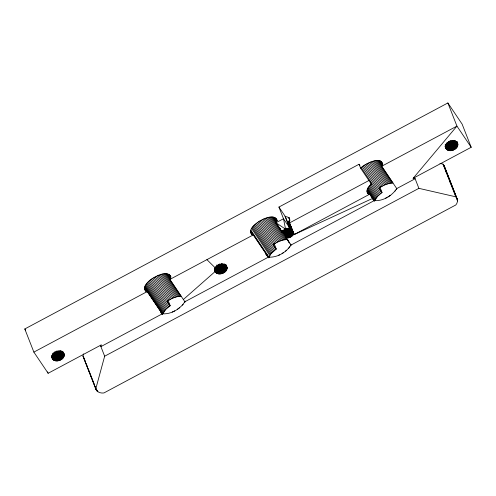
<?xml version="1.0" encoding="UTF-8"?>
<svg xmlns="http://www.w3.org/2000/svg" width="496" height="496" viewBox="0 0 496 496"><rect width="100%" height="100%" fill="white"/><g stroke="black" fill="none" stroke-linecap="round" stroke-linejoin="round"><path stroke-width="0.74" d="M64.263 355.198C63.631 348.341 52.247 350.914 51.875 356.81C52.502 363.673 63.891 361.1 64.263 355.198L62.887 351.695M227.081 268.218C226.449 261.361 215.059 263.934 214.687 269.836C215.32 276.694 226.709 274.121 227.081 268.218L225.705 264.715M287.395 223.318C289.056 221.972 290.179 219.399 288.864 217.453L289.807 220.1L289.255 222.388L294.178 234.577L372.663 198.4L374.17 200.632C382.962 201.271 391.995 195.926 396.676 188.61L415.133 178.746L413.137 178.293L456.94 126.108L447.869 102.957L24.8 328.966L33.871 352.117L48.131 373.283L101.382 344.832L100.899 346.617L162.316 313.807C171.108 314.445 180.141 309.101 184.816 301.785L268.404 257.133C277.196 257.771 286.229 252.427 290.904 245.111L374.17 200.632L372.775 199.144M457.672 143.567C454.888 137.671 443.641 142.154 445.805 148.354C449.593 154.293 461.361 147.876 456.847 141.465M444.683 168.237L444.683 167.561M100.347 345.216L104.656 356.209L95.778 388.852C96.72 392.243 100.769 393.427 103.912 392.956L455.805 204.972C457.833 202.759 458.292 198.853 455.774 196.813L442.971 164.095L439.958 163.401M293.843 234.081L290.823 236.976L288.474 237.826L286.087 237.956L287.215 236.276L286.775 234.521L280.606 230.169L279.471 227.912M282.534 230.609L282.36 232.432L275.931 222.754C279.688 206.745 240.194 228.104 253.388 234.85L268.404 257.133M162.316 313.807L147.3 291.524C140.151 288.536 148.831 280.376 152.706 278.312C157.635 275.547 166.606 270.37 170.835 276.57M368.268 193.986C365.062 190.693 368.671 186.322 371.275 184.004L370.506 182.038M84.004 358.081L82.95 356.109L83.551 353.884M268.77 257.858L271.021 253.71L276.284 249.054L274.09 243.455M184.407 302.554L185.002 301.934L169.843 279.428L170.481 277.134L169.992 275.317M168.001 300.13L170.196 305.728L165.714 309.498L162.893 313.763L144.733 286.8M185.002 301.934L185.337 301.128M396.261 189.379L396.862 188.759L381.697 166.253C384.555 153.965 363.804 164.188 360.617 168.175L371.275 184.004M379.855 186.955L382.05 192.553L377.568 196.323L374.753 200.589L367.251 189.453M282.36 232.432C283.662 229.648 286.849 228.055 289.85 228.16L283.514 218.755L278.932 207.055L359.073 164.244L359.929 165.509M288.461 248.502L289.924 246.741M183.315 299.553L215.035 271.628L214.489 270.227M177.221 309.399L179.496 307.78M165.912 273.705L181.077 296.211C176.055 296.31 171.312 298.536 167.195 301.27L170.196 305.728M287.165 239.537C282.143 239.636 277.4 241.868 273.284 244.596L276.284 249.054M377.772 160.53L392.931 183.036C387.909 183.136 383.166 185.361 379.049 188.096L382.05 192.553M387.86 196.974L390.24 195.436M288.846 221.569L294.178 234.577L369.743 194.159L372.663 198.4M381.697 166.253L456.94 126.108L471.2 147.275L413.137 178.293M33.871 352.117L147.3 291.524M169.843 279.428L253.388 234.85M294.178 234.577L289.59 222.884L369.055 180.432M104.656 356.209L418.891 188.344L455.774 196.813M275.931 222.754L283.514 218.755L285.56 229.164L275.931 222.754L282.379 232.32L282.447 231.576M172.217 312.071L174.759 310.849M278.932 207.055L285.268 216.461L287.792 217.105L289.224 218.376M369.743 194.159L367.437 192.752M206.937 259.662L215.289 267.914M442.971 164.095L444.602 166.904M160.444 311.922L162.242 314.303M447.869 102.957L462.129 124.124L471.2 147.275M381.443 161.677L382.701 163.55M380.916 161.281L382.602 163.779M380.277 160.971L382.807 164.722M379.539 160.735L382.484 165.112M378.702 160.592L382.069 165.59M376.755 160.555L391.921 183.061M395.69 190.241L395.014 191.115M375.67 160.667L390.836 183.173M374.53 160.865L389.689 183.371M373.333 161.15L388.498 183.656M372.099 161.51L387.258 184.016M370.841 161.95L386 184.456M369.563 162.459L384.729 184.965M368.286 163.041L383.445 185.547M367.015 163.686L382.18 186.192M365.775 164.387L380.934 186.893M386.613 197.668L385.349 198.313M364.56 165.137L379.725 187.637M363.394 165.924L381.56 192.888M362.285 166.755L380.451 193.713M361.243 167.605L379.409 194.568M370.94 184.307L378.442 195.443M370.066 185.188L377.568 196.323M369.284 186.068L376.786 197.203M368.609 186.949L376.111 198.084M368.038 187.804L375.54 198.946M367.586 188.641L375.088 199.783M367.04 190.216L374.536 201.351M366.947 190.941L369.03 194.029M366.99 191.605L368.652 194.079M367.145 192.212L368.677 194.457M289.255 222.388L289.59 222.884M276.08 218.649L276.935 219.914M286.775 234.521L287.587 235.724M275.671 218.178L277.214 220.447M287.556 235.817L286.322 233.988L284.493 229.313M275.15 217.781L277.183 220.801M285.715 233.467L287.389 235.947M274.511 217.471L277.004 221.173M284.94 232.953L287.525 236.784M273.767 217.242L276.346 221.067M283.985 232.401L287.283 237.299M272.93 217.093L276.334 222.14M282.794 231.731L286.874 237.782M272 217.031L279.484 228.135M281.182 230.665L291.09 245.26L290.563 243.958M270.99 217.056L286.149 239.562M269.905 217.174L285.07 239.68M268.764 217.372L283.923 239.872M267.567 217.651L282.726 240.157M266.333 218.011L281.492 240.517M286.626 250.257L285.584 251.106M265.069 218.451L280.234 240.957M263.798 218.965L278.957 241.471M262.52 219.548L277.679 242.048M283.309 252.724L282.094 253.475M261.249 220.187L276.415 242.693M260.003 220.887L275.168 243.393M258.794 221.638L273.953 244.144M279.583 254.814L278.306 255.397M257.629 222.431L275.795 249.389M256.519 223.256L274.685 250.22M255.477 224.111L273.643 251.069M254.51 224.979L272.676 251.943M253.636 225.86L271.802 252.824M252.855 226.746L271.021 253.71M252.179 227.621L270.345 254.584M251.608 228.482L269.774 255.446M250.821 230.125L268.981 257.089M250.61 230.894L268.336 257.213M250.517 231.613L252.681 234.825M265.546 253.859L266.848 255.787M250.561 232.283L252.29 234.85M250.722 232.891L252.018 234.813M169.582 274.852L170.847 276.725M169.062 274.455L170.748 276.96M168.423 274.145L170.953 277.896M167.679 273.91L170.63 278.287M166.848 273.767L170.215 278.764M164.901 273.73L180.06 296.236M163.816 273.842L178.982 296.348M183.16 304.29L182.379 305.176M162.676 274.04L177.835 296.546M161.479 274.325L176.638 296.831M160.245 274.685L175.404 297.191M158.98 275.125L174.146 297.631M157.709 275.64L172.868 298.139M156.432 276.216L171.591 298.722M155.161 276.861L170.326 299.367M153.915 277.562L169.08 300.068M152.706 278.312L167.865 300.818M151.54 279.099L169.706 306.063M150.431 279.93L168.597 306.894M149.389 280.786L167.555 307.743M148.422 281.654L166.588 308.617M147.548 282.534L165.714 309.498M146.766 283.421L164.932 310.378M146.091 284.295L164.257 311.259M145.52 285.157L163.686 312.12M145.068 285.994L163.227 312.957M144.522 287.568L162.682 314.526M144.429 288.288L147.331 292.528M144.472 288.951L146.202 291.524M144.634 289.559L145.929 291.487M24.8 328.966L25.662 330.249M266.898 254.901L268.051 256.897M288.046 240.151L289.404 242.879L286.149 237.919L286.663 237.993L286.514 237.615M456.717 141.348L457.789 144.014M456.748 141.67L457.845 144.472M456.469 141.441L457.845 144.944M456.407 141.918L457.783 145.427M455.737 141L457.659 145.905M455.285 140.783L457.479 146.388M454.776 140.554L457.25 146.866M454.212 140.318L456.959 147.331M453.871 140.771L456.618 147.777M453.208 140.498L456.233 148.211M452.774 140.901L455.799 148.614M452.03 140.585L455.328 148.992M451.521 140.932L454.82 149.339M450.709 140.542L454.28 149.656M450.145 140.814L453.716 149.928M449.562 141.05L453.133 150.164M449.24 141.949L452.538 150.356M448.359 141.391L451.93 150.505M448.024 142.197L451.323 150.61M447.417 142.253L450.715 150.666M447.101 142.96L450.12 150.672M446.518 142.922L449.537 150.629M446.226 143.536L448.973 150.548M445.972 144.107L448.44 150.412M445.737 144.627L447.931 150.238M445.544 145.111L447.466 150.015M445.117 144.851L447.039 149.755M445.278 145.948L446.654 149.457M445.222 146.314L446.319 149.116M445.21 146.649L446.034 148.75M445.079 146.531L445.805 148.354M444.187 165.67L457.436 199.646M443.858 165.1L456.692 197.842M443.449 164.573L457.517 200.303M445.52 170.37L446.357 172.509M449.984 181.759L450.821 183.898M456.952 199.553L457.51 200.979M414.582 177.345L418.891 188.344M359.073 164.244L360.617 168.175M289.094 217.849L289.633 219.195M289.385 218.717L289.745 219.641M289.441 219.176L289.807 220.1M289.441 219.647L289.8 220.571M289.379 220.125L289.738 221.049M289.255 220.608L289.621 221.532M289.075 221.092L289.441 222.016M288.554 222.028L293.502 234.651M288.213 222.481L293.161 235.104M285.268 216.461L292.77 235.532M285.051 216.231L289.72 228.148M289.317 228.222L292.342 235.935M288.573 227.9L291.865 236.313M288.064 228.247L291.363 236.66M287.525 228.563L290.823 236.976M286.688 228.135L290.259 237.249M286.105 228.371L289.676 237.485M285.504 228.563L289.075 237.677M284.896 228.712L288.474 237.826M287.215 236.276L287.866 237.931M283.997 229.679L285.411 233.269M286.911 237.1L287.258 237.987M283.563 230.082L284.617 232.773M283.061 230.249L283.886 232.351M282.683 230.64L283.21 231.985M280.221 228.507L281.015 230.535M279.818 228.166L280.606 230.169M279.732 228.464L280.252 229.791M279.446 228.086L279.967 229.406M226.182 265.025L227.025 267.288M225.984 264.945L227.081 267.753M225.37 264.498L227.019 268.702M224.973 264.275L226.895 269.185M224.514 264.058L226.715 269.669M224.012 263.835L226.48 270.14M223.721 264.294L226.195 270.605M223.107 264.046L225.854 271.058M222.444 263.773L225.463 271.486M221.737 263.481L225.035 271.895M221.266 263.86L224.564 272.273M220.757 264.207L224.056 272.62M219.945 263.816L223.516 272.93M219.381 264.095L222.952 273.209M218.798 264.331L222.369 273.445M218.197 264.523L221.768 273.637M217.868 265.372L221.166 273.786M216.988 264.771L220.559 273.885M216.653 265.527L219.951 273.941M216.33 266.24L219.356 273.953M216.027 266.898L218.773 273.91M215.462 266.811L218.209 273.823M215.202 267.381L217.676 273.693M214.973 267.908L217.167 273.513M214.78 268.386L216.702 273.296M214.625 268.826L216.275 273.036M214.514 269.229L215.89 272.732M214.452 269.595L215.555 272.397M214.439 269.923L215.264 272.031M97.309 390.309L97.867 391.728M96.757 389.881L97.315 391.301M84.283 358.794L85.678 362.353M86.236 363.779L87.631 367.338M88.189 368.757L90.142 373.742M90.7 375.162L92.095 378.721M92.653 380.147L94.606 385.132M95.164 386.551L96.838 390.823M83.601 357.554L96.429 390.296M82.95 356.109L96.1 389.732M63.383 352.166L64.207 354.268M63.438 352.625L64.263 354.727M62.552 351.478L64.201 355.682M62.155 351.255L64.077 356.165M61.975 351.738L63.897 356.643M61.194 350.808L63.668 357.12M60.63 350.573L63.376 357.585M60.289 351.025L63.035 358.038M59.625 350.753L62.645 358.465M59.191 351.162L62.217 358.868M58.447 350.839L61.746 359.253M57.939 351.187L61.237 359.6M57.127 350.796L60.698 359.91M56.563 351.075L60.134 360.189M55.98 351.311L59.551 360.425M55.657 352.203L58.956 360.617M54.777 351.645L58.348 360.759M54.442 352.451L57.741 360.865M53.835 352.507L57.133 360.921M53.512 353.22L56.538 360.927M52.936 353.177L55.955 360.89M52.644 353.791L55.391 360.803M52.384 354.361L54.858 360.673M52.154 354.888L54.349 360.493M51.962 355.365L53.884 360.276M51.807 355.806L53.456 360.009M51.696 356.209L53.072 359.712M51.913 357.275L52.737 359.377M51.9 357.604L52.446 359.005M47.579 371.882L48.131 373.283"/></g></svg>
